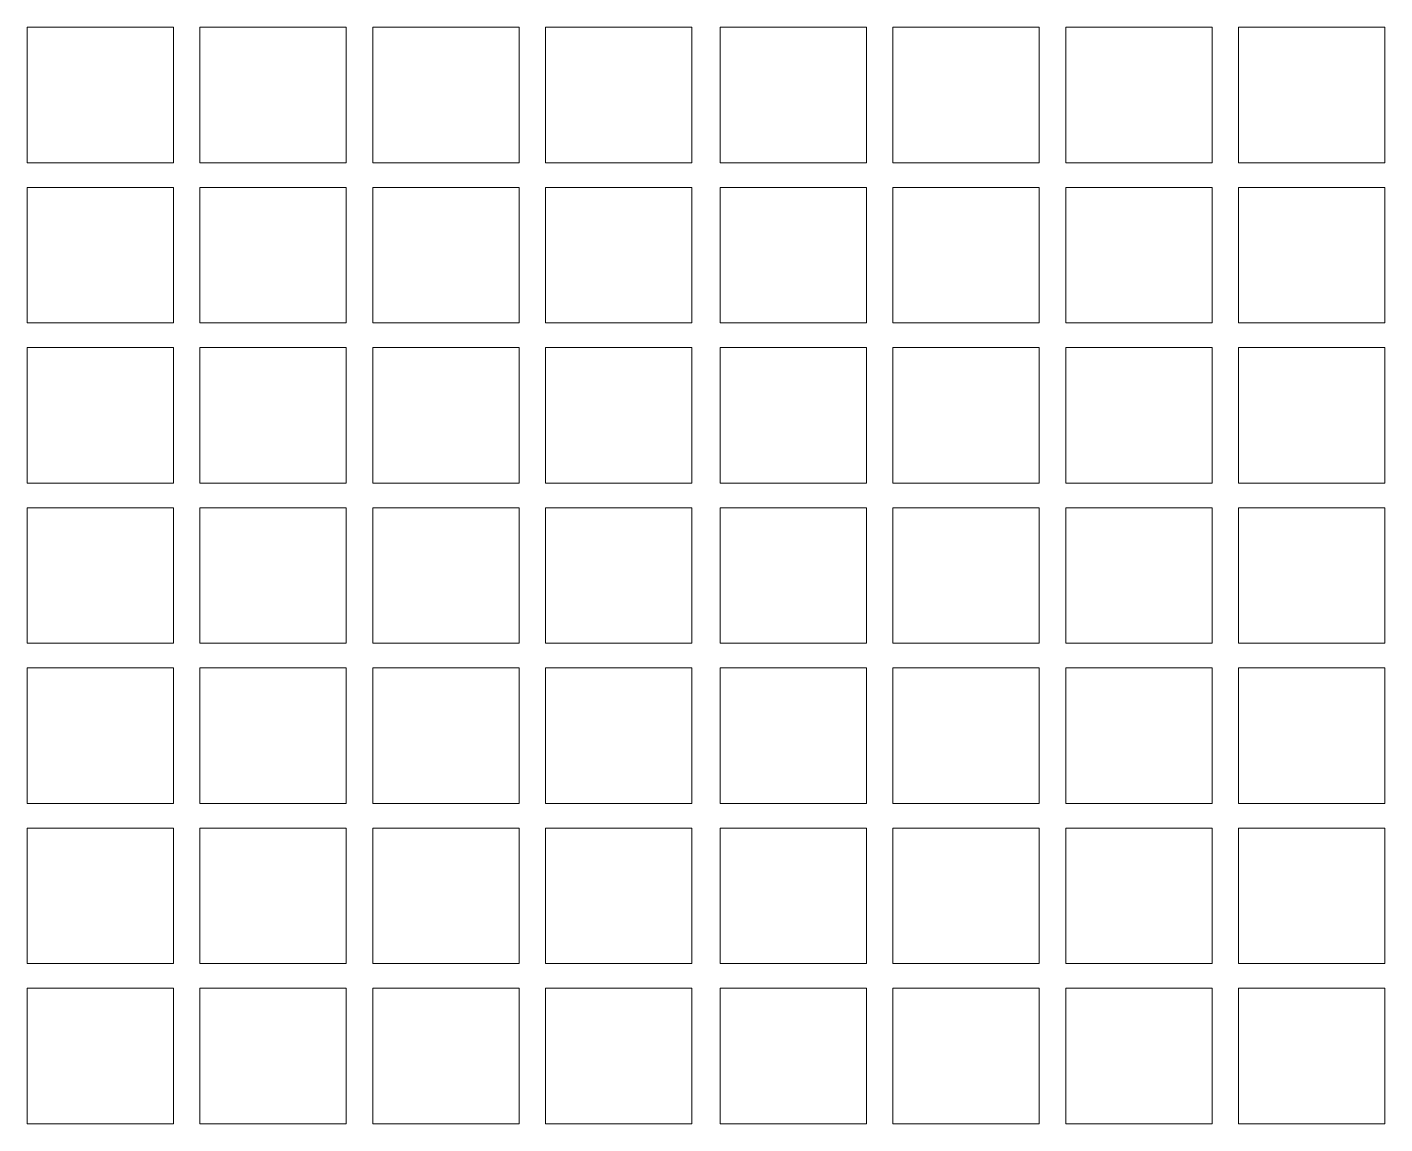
# Model space of a CAD drawing. Header units: millimetres. Extents: x -186 to 151, y -141 to 106.
# Drawn here: x 75.01 to 117.79, y -23.05 to 11.5 of the extents above; entities that cross this region are included whole.
import ezdxf

# ---------------------------------------------------------------- set-up
doc = ezdxf.new("R2010")
doc.units = ezdxf.units.MM
doc.header["$MEASUREMENT"] = 0
doc.layers.add('Camada 1', color=7, linetype='Continuous')

msp = doc.modelspace()

# ---------------------------------------------------------------- linework, layer by layer
at = {"layer": 'Camada 1', "color": 2, "lineweight": 9}
for points in [[(79.6235, 11.5048), (79.6235, 11.5048), (75.0112, 11.5048), (75.0112, 11.5048), (75.0112, 11.5048), (75.0112, 11.5048), (75.0112, 7.2346), (75.0112, 7.2346), (75.0112, 7.2346), (75.0112, 7.2346), (79.6235, 7.2346), (79.6235, 7.2346), (79.6235, 7.2346), (79.6235, 7.2346), (79.6235, 11.5048), (79.6235, 11.5048)], [(85.0671, 11.5048), (85.0671, 11.5048), (80.4547, 11.5048), (80.4547, 11.5048), (80.4547, 11.5048), (80.4547, 11.5048), (80.4547, 7.2346), (80.4547, 7.2346), (80.4547, 7.2346), (80.4547, 7.2346), (85.0671, 7.2346), (85.0671, 7.2346), (85.0671, 7.2346), (85.0671, 7.2346), (85.0671, 11.5048), (85.0671, 11.5048)], [(90.5106, 11.5048), (90.5106, 11.5048), (85.8982, 11.5048), (85.8982, 11.5048), (85.8982, 11.5048), (85.8982, 11.5048), (85.8982, 7.2346), (85.8982, 7.2346), (85.8982, 7.2346), (85.8982, 7.2346), (90.5106, 7.2346), (90.5106, 7.2346), (90.5106, 7.2346), (90.5106, 7.2346), (90.5106, 11.5048), (90.5106, 11.5048)], [(95.9542, 11.5048), (95.9542, 11.5048), (91.3419, 11.5048), (91.3419, 11.5048), (91.3419, 11.5048), (91.3419, 11.5048), (91.3419, 7.2346), (91.3419, 7.2346), (91.3419, 7.2346), (91.3419, 7.2346), (95.9542, 7.2346), (95.9542, 7.2346), (95.9542, 7.2346), (95.9542, 7.2346), (95.9542, 11.5048), (95.9542, 11.5048)], [(101.4554, 11.5048), (101.4554, 11.5048), (96.8431, 11.5048), (96.8431, 11.5048), (96.8431, 11.5048), (96.8431, 11.5048), (96.8431, 7.2346), (96.8431, 7.2346), (96.8431, 7.2346), (96.8431, 7.2346), (101.4554, 7.2346), (101.4554, 7.2346), (101.4554, 7.2346), (101.4554, 7.2346), (101.4554, 11.5048), (101.4554, 11.5048)], [(106.899, 11.5048), (106.899, 11.5048), (102.2867, 11.5048), (102.2867, 11.5048), (102.2867, 11.5048), (102.2867, 11.5048), (102.2867, 7.2346), (102.2867, 7.2346), (102.2867, 7.2346), (102.2867, 7.2346), (106.899, 7.2346), (106.899, 7.2346), (106.899, 7.2346), (106.899, 7.2346), (106.899, 11.5048), (106.899, 11.5048)], [(112.3426, 11.5048), (112.3426, 11.5048), (107.7303, 11.5048), (107.7303, 11.5048), (107.7303, 11.5048), (107.7303, 11.5048), (107.7303, 7.2346), (107.7303, 7.2346), (107.7303, 7.2346), (107.7303, 7.2346), (112.3426, 7.2346), (112.3426, 7.2346), (112.3426, 7.2346), (112.3426, 7.2346), (112.3426, 11.5048), (112.3426, 11.5048)], [(117.7862, 11.5048), (117.7862, 11.5048), (113.1739, 11.5048), (113.1739, 11.5048), (113.1739, 11.5048), (113.1739, 11.5048), (113.1739, 7.2346), (113.1739, 7.2346), (113.1739, 7.2346), (113.1739, 7.2346), (117.7862, 7.2346), (117.7862, 7.2346), (117.7862, 7.2346), (117.7862, 7.2346), (117.7862, 11.5048), (117.7862, 11.5048)], [(79.6235, 6.4582), (79.6235, 6.4582), (75.0112, 6.4582), (75.0112, 6.4582), (75.0112, 6.4582), (75.0112, 6.4582), (75.0112, 2.188), (75.0112, 2.188), (75.0112, 2.188), (75.0112, 2.188), (79.6235, 2.188), (79.6235, 2.188), (79.6235, 2.188), (79.6235, 2.188), (79.6235, 6.4582), (79.6235, 6.4582)], [(85.0671, 6.4582), (85.0671, 6.4582), (80.4547, 6.4582), (80.4547, 6.4582), (80.4547, 6.4582), (80.4547, 6.4582), (80.4547, 2.188), (80.4547, 2.188), (80.4547, 2.188), (80.4547, 2.188), (85.0671, 2.188), (85.0671, 2.188), (85.0671, 2.188), (85.0671, 2.188), (85.0671, 6.4582), (85.0671, 6.4582)], [(90.5106, 6.4582), (90.5106, 6.4582), (85.8982, 6.4582), (85.8982, 6.4582), (85.8982, 6.4582), (85.8982, 6.4582), (85.8982, 2.188), (85.8982, 2.188), (85.8982, 2.188), (85.8982, 2.188), (90.5106, 2.188), (90.5106, 2.188), (90.5106, 2.188), (90.5106, 2.188), (90.5106, 6.4582), (90.5106, 6.4582)], [(95.9542, 6.4582), (95.9542, 6.4582), (91.3419, 6.4582), (91.3419, 6.4582), (91.3419, 6.4582), (91.3419, 6.4582), (91.3419, 2.188), (91.3419, 2.188), (91.3419, 2.188), (91.3419, 2.188), (95.9542, 2.188), (95.9542, 2.188), (95.9542, 2.188), (95.9542, 2.188), (95.9542, 6.4582), (95.9542, 6.4582)], [(101.4554, 6.4582), (101.4554, 6.4582), (96.8431, 6.4582), (96.8431, 6.4582), (96.8431, 6.4582), (96.8431, 6.4582), (96.8431, 2.188), (96.8431, 2.188), (96.8431, 2.188), (96.8431, 2.188), (101.4554, 2.188), (101.4554, 2.188), (101.4554, 2.188), (101.4554, 2.188), (101.4554, 6.4582), (101.4554, 6.4582)], [(106.899, 6.4582), (106.899, 6.4582), (102.2867, 6.4582), (102.2867, 6.4582), (102.2867, 6.4582), (102.2867, 6.4582), (102.2867, 2.188), (102.2867, 2.188), (102.2867, 2.188), (102.2867, 2.188), (106.899, 2.188), (106.899, 2.188), (106.899, 2.188), (106.899, 2.188), (106.899, 6.4582), (106.899, 6.4582)], [(112.3426, 6.4582), (112.3426, 6.4582), (107.7303, 6.4582), (107.7303, 6.4582), (107.7303, 6.4582), (107.7303, 6.4582), (107.7303, 2.188), (107.7303, 2.188), (107.7303, 2.188), (107.7303, 2.188), (112.3426, 2.188), (112.3426, 2.188), (112.3426, 2.188), (112.3426, 2.188), (112.3426, 6.4582), (112.3426, 6.4582)], [(117.7862, 6.4582), (117.7862, 6.4582), (113.1739, 6.4582), (113.1739, 6.4582), (113.1739, 6.4582), (113.1739, 6.4582), (113.1739, 2.188), (113.1739, 2.188), (113.1739, 2.188), (113.1739, 2.188), (117.7862, 2.188), (117.7862, 2.188), (117.7862, 2.188), (117.7862, 2.188), (117.7862, 6.4582), (117.7862, 6.4582)], [(79.6235, 1.4116), (79.6235, 1.4116), (75.0112, 1.4116), (75.0112, 1.4116), (75.0112, 1.4116), (75.0112, 1.4116), (75.0112, -2.8586), (75.0112, -2.8586), (75.0112, -2.8586), (75.0112, -2.8586), (79.6235, -2.8586), (79.6235, -2.8586), (79.6235, -2.8586), (79.6235, -2.8586), (79.6235, 1.4116), (79.6235, 1.4116)], [(85.0671, 1.4116), (85.0671, 1.4116), (80.4547, 1.4116), (80.4547, 1.4116), (80.4547, 1.4116), (80.4547, 1.4116), (80.4547, -2.8586), (80.4547, -2.8586), (80.4547, -2.8586), (80.4547, -2.8586), (85.0671, -2.8586), (85.0671, -2.8586), (85.0671, -2.8586), (85.0671, -2.8586), (85.0671, 1.4116), (85.0671, 1.4116)], [(90.5106, 1.4116), (90.5106, 1.4116), (85.8982, 1.4116), (85.8982, 1.4116), (85.8982, 1.4116), (85.8982, 1.4116), (85.8982, -2.8586), (85.8982, -2.8586), (85.8982, -2.8586), (85.8982, -2.8586), (90.5106, -2.8586), (90.5106, -2.8586), (90.5106, -2.8586), (90.5106, -2.8586), (90.5106, 1.4116), (90.5106, 1.4116)], [(95.9542, 1.4116), (95.9542, 1.4116), (91.3419, 1.4116), (91.3419, 1.4116), (91.3419, 1.4116), (91.3419, 1.4116), (91.3419, -2.8586), (91.3419, -2.8586), (91.3419, -2.8586), (91.3419, -2.8586), (95.9542, -2.8586), (95.9542, -2.8586), (95.9542, -2.8586), (95.9542, -2.8586), (95.9542, 1.4116), (95.9542, 1.4116)], [(101.4554, 1.4116), (101.4554, 1.4116), (96.8431, 1.4116), (96.8431, 1.4116), (96.8431, 1.4116), (96.8431, 1.4116), (96.8431, -2.8586), (96.8431, -2.8586), (96.8431, -2.8586), (96.8431, -2.8586), (101.4554, -2.8586), (101.4554, -2.8586), (101.4554, -2.8586), (101.4554, -2.8586), (101.4554, 1.4116), (101.4554, 1.4116)], [(106.899, 1.4116), (106.899, 1.4116), (102.2867, 1.4116), (102.2867, 1.4116), (102.2867, 1.4116), (102.2867, 1.4116), (102.2867, -2.8586), (102.2867, -2.8586), (102.2867, -2.8586), (102.2867, -2.8586), (106.899, -2.8586), (106.899, -2.8586), (106.899, -2.8586), (106.899, -2.8586), (106.899, 1.4116), (106.899, 1.4116)], [(112.3426, 1.4116), (112.3426, 1.4116), (107.7303, 1.4116), (107.7303, 1.4116), (107.7303, 1.4116), (107.7303, 1.4116), (107.7303, -2.8586), (107.7303, -2.8586), (107.7303, -2.8586), (107.7303, -2.8586), (112.3426, -2.8586), (112.3426, -2.8586), (112.3426, -2.8586), (112.3426, -2.8586), (112.3426, 1.4116), (112.3426, 1.4116)], [(117.7862, 1.4116), (117.7862, 1.4116), (113.1739, 1.4116), (113.1739, 1.4116), (113.1739, 1.4116), (113.1739, 1.4116), (113.1739, -2.8586), (113.1739, -2.8586), (113.1739, -2.8586), (113.1739, -2.8586), (117.7862, -2.8586), (117.7862, -2.8586), (117.7862, -2.8586), (117.7862, -2.8586), (117.7862, 1.4116), (117.7862, 1.4116)], [(79.6235, -3.635), (79.6235, -3.635), (75.0112, -3.635), (75.0112, -3.635), (75.0112, -3.635), (75.0112, -3.635), (75.0112, -7.9052), (75.0112, -7.9052), (75.0112, -7.9052), (75.0112, -7.9052), (79.6235, -7.9052), (79.6235, -7.9052), (79.6235, -7.9052), (79.6235, -7.9052), (79.6235, -3.635), (79.6235, -3.635)], [(85.0671, -3.635), (85.0671, -3.635), (80.4547, -3.635), (80.4547, -3.635), (80.4547, -3.635), (80.4547, -3.635), (80.4547, -7.9052), (80.4547, -7.9052), (80.4547, -7.9052), (80.4547, -7.9052), (85.0671, -7.9052), (85.0671, -7.9052), (85.0671, -7.9052), (85.0671, -7.9052), (85.0671, -3.635), (85.0671, -3.635)], [(90.5106, -3.635), (90.5106, -3.635), (85.8982, -3.635), (85.8982, -3.635), (85.8982, -3.635), (85.8982, -3.635), (85.8982, -7.9052), (85.8982, -7.9052), (85.8982, -7.9052), (85.8982, -7.9052), (90.5106, -7.9052), (90.5106, -7.9052), (90.5106, -7.9052), (90.5106, -7.9052), (90.5106, -3.635), (90.5106, -3.635)], [(95.9542, -3.635), (95.9542, -3.635), (91.3419, -3.635), (91.3419, -3.635), (91.3419, -3.635), (91.3419, -3.635), (91.3419, -7.9052), (91.3419, -7.9052), (91.3419, -7.9052), (91.3419, -7.9052), (95.9542, -7.9052), (95.9542, -7.9052), (95.9542, -7.9052), (95.9542, -7.9052), (95.9542, -3.635), (95.9542, -3.635)], [(101.4554, -3.635), (101.4554, -3.635), (96.8431, -3.635), (96.8431, -3.635), (96.8431, -3.635), (96.8431, -3.635), (96.8431, -7.9052), (96.8431, -7.9052), (96.8431, -7.9052), (96.8431, -7.9052), (101.4554, -7.9052), (101.4554, -7.9052), (101.4554, -7.9052), (101.4554, -7.9052), (101.4554, -3.635), (101.4554, -3.635)], [(106.899, -3.635), (106.899, -3.635), (102.2867, -3.635), (102.2867, -3.635), (102.2867, -3.635), (102.2867, -3.635), (102.2867, -7.9052), (102.2867, -7.9052), (102.2867, -7.9052), (102.2867, -7.9052), (106.899, -7.9052), (106.899, -7.9052), (106.899, -7.9052), (106.899, -7.9052), (106.899, -3.635), (106.899, -3.635)], [(112.3426, -3.635), (112.3426, -3.635), (107.7303, -3.635), (107.7303, -3.635), (107.7303, -3.635), (107.7303, -3.635), (107.7303, -7.9052), (107.7303, -7.9052), (107.7303, -7.9052), (107.7303, -7.9052), (112.3426, -7.9052), (112.3426, -7.9052), (112.3426, -7.9052), (112.3426, -7.9052), (112.3426, -3.635), (112.3426, -3.635)], [(117.7862, -3.635), (117.7862, -3.635), (113.1739, -3.635), (113.1739, -3.635), (113.1739, -3.635), (113.1739, -3.635), (113.1739, -7.9052), (113.1739, -7.9052), (113.1739, -7.9052), (113.1739, -7.9052), (117.7862, -7.9052), (117.7862, -7.9052), (117.7862, -7.9052), (117.7862, -7.9052), (117.7862, -3.635), (117.7862, -3.635)], [(79.6235, -8.6816), (79.6235, -8.6816), (75.0112, -8.6816), (75.0112, -8.6816), (75.0112, -8.6816), (75.0112, -8.6816), (75.0112, -12.9518), (75.0112, -12.9518), (75.0112, -12.9518), (75.0112, -12.9518), (79.6235, -12.9518), (79.6235, -12.9518), (79.6235, -12.9518), (79.6235, -12.9518), (79.6235, -8.6816), (79.6235, -8.6816)], [(85.0671, -8.6816), (85.0671, -8.6816), (80.4547, -8.6816), (80.4547, -8.6816), (80.4547, -8.6816), (80.4547, -8.6816), (80.4547, -12.9518), (80.4547, -12.9518), (80.4547, -12.9518), (80.4547, -12.9518), (85.0671, -12.9518), (85.0671, -12.9518), (85.0671, -12.9518), (85.0671, -12.9518), (85.0671, -8.6816), (85.0671, -8.6816)], [(90.5106, -8.6816), (90.5106, -8.6816), (85.8982, -8.6816), (85.8982, -8.6816), (85.8982, -8.6816), (85.8982, -8.6816), (85.8982, -12.9518), (85.8982, -12.9518), (85.8982, -12.9518), (85.8982, -12.9518), (90.5106, -12.9518), (90.5106, -12.9518), (90.5106, -12.9518), (90.5106, -12.9518), (90.5106, -8.6816), (90.5106, -8.6816)], [(95.9542, -8.6816), (95.9542, -8.6816), (91.3419, -8.6816), (91.3419, -8.6816), (91.3419, -8.6816), (91.3419, -8.6816), (91.3419, -12.9518), (91.3419, -12.9518), (91.3419, -12.9518), (91.3419, -12.9518), (95.9542, -12.9518), (95.9542, -12.9518), (95.9542, -12.9518), (95.9542, -12.9518), (95.9542, -8.6816), (95.9542, -8.6816)], [(101.4554, -8.6816), (101.4554, -8.6816), (96.8431, -8.6816), (96.8431, -8.6816), (96.8431, -8.6816), (96.8431, -8.6816), (96.8431, -12.9518), (96.8431, -12.9518), (96.8431, -12.9518), (96.8431, -12.9518), (101.4554, -12.9518), (101.4554, -12.9518), (101.4554, -12.9518), (101.4554, -12.9518), (101.4554, -8.6816), (101.4554, -8.6816)], [(106.899, -8.6816), (106.899, -8.6816), (102.2867, -8.6816), (102.2867, -8.6816), (102.2867, -8.6816), (102.2867, -8.6816), (102.2867, -12.9518), (102.2867, -12.9518), (102.2867, -12.9518), (102.2867, -12.9518), (106.899, -12.9518), (106.899, -12.9518), (106.899, -12.9518), (106.899, -12.9518), (106.899, -8.6816), (106.899, -8.6816)], [(112.3426, -8.6816), (112.3426, -8.6816), (107.7303, -8.6816), (107.7303, -8.6816), (107.7303, -8.6816), (107.7303, -8.6816), (107.7303, -12.9518), (107.7303, -12.9518), (107.7303, -12.9518), (107.7303, -12.9518), (112.3426, -12.9518), (112.3426, -12.9518), (112.3426, -12.9518), (112.3426, -12.9518), (112.3426, -8.6816), (112.3426, -8.6816)], [(117.7862, -8.6816), (117.7862, -8.6816), (113.1739, -8.6816), (113.1739, -8.6816), (113.1739, -8.6816), (113.1739, -8.6816), (113.1739, -12.9518), (113.1739, -12.9518), (113.1739, -12.9518), (113.1739, -12.9518), (117.7862, -12.9518), (117.7862, -12.9518), (117.7862, -12.9518), (117.7862, -12.9518), (117.7862, -8.6816), (117.7862, -8.6816)], [(79.6235, -13.7282), (79.6235, -13.7282), (75.0112, -13.7282), (75.0112, -13.7282), (75.0112, -13.7282), (75.0112, -13.7282), (75.0112, -17.9984), (75.0112, -17.9984), (75.0112, -17.9984), (75.0112, -17.9984), (79.6235, -17.9984), (79.6235, -17.9984), (79.6235, -17.9984), (79.6235, -17.9984), (79.6235, -13.7282), (79.6235, -13.7282)], [(85.0671, -13.7282), (85.0671, -13.7282), (80.4547, -13.7282), (80.4547, -13.7282), (80.4547, -13.7282), (80.4547, -13.7282), (80.4547, -17.9984), (80.4547, -17.9984), (80.4547, -17.9984), (80.4547, -17.9984), (85.0671, -17.9984), (85.0671, -17.9984), (85.0671, -17.9984), (85.0671, -17.9984), (85.0671, -13.7282), (85.0671, -13.7282)], [(90.5106, -13.7282), (90.5106, -13.7282), (85.8982, -13.7282), (85.8982, -13.7282), (85.8982, -13.7282), (85.8982, -13.7282), (85.8982, -17.9984), (85.8982, -17.9984), (85.8982, -17.9984), (85.8982, -17.9984), (90.5106, -17.9984), (90.5106, -17.9984), (90.5106, -17.9984), (90.5106, -17.9984), (90.5106, -13.7282), (90.5106, -13.7282)], [(95.9542, -13.7282), (95.9542, -13.7282), (91.3419, -13.7282), (91.3419, -13.7282), (91.3419, -13.7282), (91.3419, -13.7282), (91.3419, -17.9984), (91.3419, -17.9984), (91.3419, -17.9984), (91.3419, -17.9984), (95.9542, -17.9984), (95.9542, -17.9984), (95.9542, -17.9984), (95.9542, -17.9984), (95.9542, -13.7282), (95.9542, -13.7282)], [(101.4554, -13.7282), (101.4554, -13.7282), (96.8431, -13.7282), (96.8431, -13.7282), (96.8431, -13.7282), (96.8431, -13.7282), (96.8431, -17.9984), (96.8431, -17.9984), (96.8431, -17.9984), (96.8431, -17.9984), (101.4554, -17.9984), (101.4554, -17.9984), (101.4554, -17.9984), (101.4554, -17.9984), (101.4554, -13.7282), (101.4554, -13.7282)], [(106.899, -13.7282), (106.899, -13.7282), (102.2867, -13.7282), (102.2867, -13.7282), (102.2867, -13.7282), (102.2867, -13.7282), (102.2867, -17.9984), (102.2867, -17.9984), (102.2867, -17.9984), (102.2867, -17.9984), (106.899, -17.9984), (106.899, -17.9984), (106.899, -17.9984), (106.899, -17.9984), (106.899, -13.7282), (106.899, -13.7282)], [(112.3426, -13.7282), (112.3426, -13.7282), (107.7303, -13.7282), (107.7303, -13.7282), (107.7303, -13.7282), (107.7303, -13.7282), (107.7303, -17.9984), (107.7303, -17.9984), (107.7303, -17.9984), (107.7303, -17.9984), (112.3426, -17.9984), (112.3426, -17.9984), (112.3426, -17.9984), (112.3426, -17.9984), (112.3426, -13.7282), (112.3426, -13.7282)], [(117.7862, -13.7282), (117.7862, -13.7282), (113.1739, -13.7282), (113.1739, -13.7282), (113.1739, -13.7282), (113.1739, -13.7282), (113.1739, -17.9984), (113.1739, -17.9984), (113.1739, -17.9984), (113.1739, -17.9984), (117.7862, -17.9984), (117.7862, -17.9984), (117.7862, -17.9984), (117.7862, -17.9984), (117.7862, -13.7282), (117.7862, -13.7282)], [(79.6235, -18.7748), (79.6235, -18.7748), (75.0112, -18.7748), (75.0112, -18.7748), (75.0112, -18.7748), (75.0112, -18.7748), (75.0112, -23.045), (75.0112, -23.045), (75.0112, -23.045), (75.0112, -23.045), (79.6235, -23.045), (79.6235, -23.045), (79.6235, -23.045), (79.6235, -23.045), (79.6235, -18.7748), (79.6235, -18.7748)], [(85.0671, -18.7748), (85.0671, -18.7748), (80.4547, -18.7748), (80.4547, -18.7748), (80.4547, -18.7748), (80.4547, -18.7748), (80.4547, -23.045), (80.4547, -23.045), (80.4547, -23.045), (80.4547, -23.045), (85.0671, -23.045), (85.0671, -23.045), (85.0671, -23.045), (85.0671, -23.045), (85.0671, -18.7748), (85.0671, -18.7748)], [(90.5106, -18.7748), (90.5106, -18.7748), (85.8982, -18.7748), (85.8982, -18.7748), (85.8982, -18.7748), (85.8982, -18.7748), (85.8982, -23.045), (85.8982, -23.045), (85.8982, -23.045), (85.8982, -23.045), (90.5106, -23.045), (90.5106, -23.045), (90.5106, -23.045), (90.5106, -23.045), (90.5106, -18.7748), (90.5106, -18.7748)], [(95.9542, -18.7748), (95.9542, -18.7748), (91.3419, -18.7748), (91.3419, -18.7748), (91.3419, -18.7748), (91.3419, -18.7748), (91.3419, -23.045), (91.3419, -23.045), (91.3419, -23.045), (91.3419, -23.045), (95.9542, -23.045), (95.9542, -23.045), (95.9542, -23.045), (95.9542, -23.045), (95.9542, -18.7748), (95.9542, -18.7748)], [(101.4554, -18.7748), (101.4554, -18.7748), (96.8431, -18.7748), (96.8431, -18.7748), (96.8431, -18.7748), (96.8431, -18.7748), (96.8431, -23.045), (96.8431, -23.045), (96.8431, -23.045), (96.8431, -23.045), (101.4554, -23.045), (101.4554, -23.045), (101.4554, -23.045), (101.4554, -23.045), (101.4554, -18.7748), (101.4554, -18.7748)], [(106.899, -18.7748), (106.899, -18.7748), (102.2867, -18.7748), (102.2867, -18.7748), (102.2867, -18.7748), (102.2867, -18.7748), (102.2867, -23.045), (102.2867, -23.045), (102.2867, -23.045), (102.2867, -23.045), (106.899, -23.045), (106.899, -23.045), (106.899, -23.045), (106.899, -23.045), (106.899, -18.7748), (106.899, -18.7748)], [(112.3426, -18.7748), (112.3426, -18.7748), (107.7303, -18.7748), (107.7303, -18.7748), (107.7303, -18.7748), (107.7303, -18.7748), (107.7303, -23.045), (107.7303, -23.045), (107.7303, -23.045), (107.7303, -23.045), (112.3426, -23.045), (112.3426, -23.045), (112.3426, -23.045), (112.3426, -23.045), (112.3426, -18.7748), (112.3426, -18.7748)], [(117.7862, -18.7748), (117.7862, -18.7748), (113.1739, -18.7748), (113.1739, -18.7748), (113.1739, -18.7748), (113.1739, -18.7748), (113.1739, -23.045), (113.1739, -23.045), (113.1739, -23.045), (113.1739, -23.045), (117.7862, -23.045), (117.7862, -23.045), (117.7862, -23.045), (117.7862, -23.045), (117.7862, -18.7748), (117.7862, -18.7748)]]:
    msp.add_open_spline(points, degree=3, knots=[0, 0, 0, 0, 0.2, 0.2, 0.2, 0.2, 0.4, 0.4, 0.4, 0.4, 0.6, 0.6, 0.6, 0.6, 1, 1, 1, 1], dxfattribs=at)

doc.saveas('drawing.dxf')
